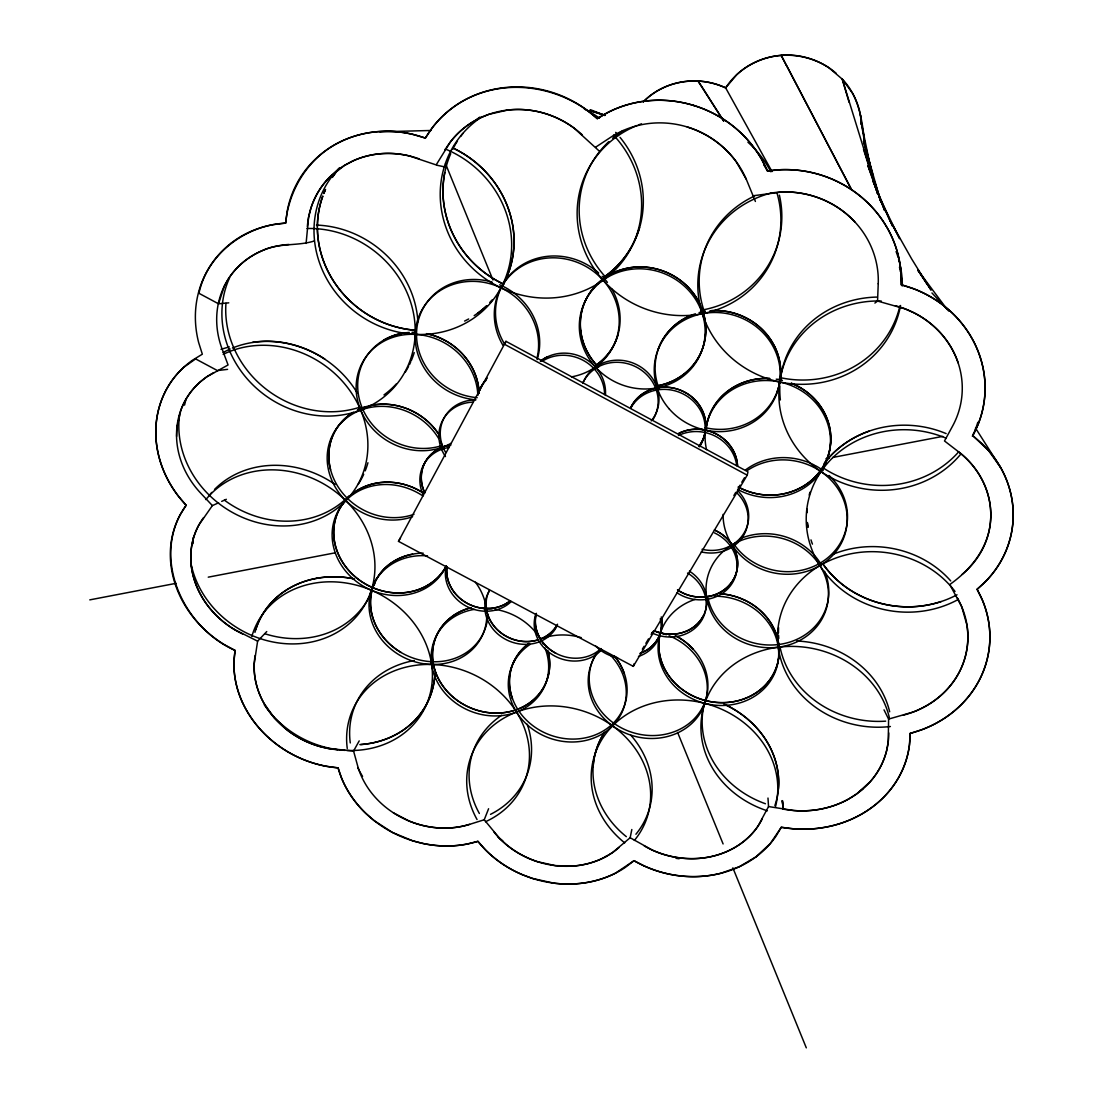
<?xml version="1.0" encoding="UTF-8"?>
<svg xmlns="http://www.w3.org/2000/svg" width="1103" height="1103" viewBox="0 0 1103 1103"><rect width="100%" height="100%" fill="white"/><g stroke="black" fill="none" stroke-linecap="round" stroke-linejoin="round"><path stroke-width="1.5" d="M176.604 436.402L176.963 427.468L180.768 410.537A87.702 77.927 33.5 0 1 199.671 382.396L206.468 376.992L228.073 364.955L222.13 349.086A88.502 80.064 36.2 0 1 223.978 286.794A87.358 79.002 36.3 0 1 233.34 272.138A89.908 81.319 36.2 0 1 261.535 250.988C278.066 242.536 297.203 246.41 314.327 240.978M874.886 303.077L877.561 301.064L878.236 283.761M884.013 709.863L888.591 719.087L888.232 741.809L886.647 750.495A92.721 81.856 11.2 0 1 870.267 781.613L856.728 793.884L848.745 798.958A90.97 80.298 11.2 0 1 793.857 810.526L768.543 806.555L758.064 826.037A83.497 72.867 14.8 0 1 677.793 857.582A83.276 72.674 14.8 0 1 652.342 850.11L630.144 837.742L612.661 852.467L605.671 856.755A82.008 71.088 18.6 0 1 573.298 866.048L555.264 865.621L537.561 861.705A83.966 72.798 18.6 0 1 506.249 844.526L499.756 838.556L484.231 819.763L488.601 808.733M306.096 243.432L308.592 217.25L310.908 208.246A91.259 84.283 37.3 0 1 329.866 176.949L344.55 165.367L353.001 160.886A89.853 82.973 37.4 0 1 409.53 155.978L436.154 164.912L450.438 141.873A90.336 85.152 34.9 0 1 480.136 117.924L488.96 114.312L507.642 110.066A90.639 85.441 34.8 0 1 573.877 127.934L598.998 150.849M266.747 631.564L257.619 641.16L254.228 663.579L254.297 671.658A82.684 71.819 26.4 0 0 263.962 703.328L274.275 717.874L287.469 730.241A84.573 73.501 26.4 0 0 319.76 746.483L328.57 748.551L353.567 751.019L359.206 740.885M228.762 302.842L218.546 303.808L224.323 286.132L228.156 279.28A88.598 80.147 36.2 0 1 288.972 244.466M630.144 837.742L631.826 829.525M747.214 475.159L747.972 471.85L505.974 341.337L504.319 344.177L747.214 475.159L633.301 666.364L398.486 541.352L505.974 341.337M633.301 666.364L634.06 663.785M398.486 541.352L400.472 537.919M642.36 649.198L644.111 646.248M645.875 643.297L648.523 638.858M651.156 634.432L652.921 631.467M733.895 495.495L735.646 492.545M738.293 488.105L740.058 485.155M741.809 482.204L744.456 477.764M218.587 502.803L212.383 505.601L198.912 524.918A84.724 74.259 30.1 0 0 234.084 629.303M643.325 101.766A73.129 70.592 25.5 0 1 725.664 87.895C742.278 61.823 776.209 49.511 805.866 57.466A72.881 70.978 14.5 0 1 828.918 67.752L842.265 79.154L877.726 193.976L875.396 186.724M772.017 171.572L725.664 87.895L736.707 74.701A72.881 70.978 14.7 0 1 757.458 61.161C783.268 49.938 814.938 54.874 836.184 73.294M643.394 101.834C664.199 80.229 698.847 75.156 725.664 87.895M755.886 856.893L770.294 843.547L781.282 827.278A112.754 99.518 11.2 0 0 910.127 733.426L922.232 729.566A114.147 102.372 8.1 0 0 961.775 704.155A115.884 103.944 8.2 0 0 989.543 645.255A114.16 102.4 8.1 0 0 982.497 600.349L977.079 589.264A110.976 101.504 6.2 0 0 1000.462 467.314L975.521 428.088M966.876 624.836L961.747 606.815L949.78 584.535C968.406 571.326 984.207 553.154 989.184 530.322A88.102 80.588 6.1 0 0 990.77 512.964A88.75 81.181 6.2 0 0 958.369 451.623M985.724 581.364L977.079 589.264L980.581 596.047A115.195 103.324 8.1 0 1 910.127 733.412L909.465 744.856A111.734 98.622 11.2 0 1 893.816 785.157A113.43 100.139 11.2 0 1 840.969 823.265A111.72 98.594 11.2 0 1 793.843 828.849L781.282 827.278L776.043 836.115A103.641 90.432 14.8 0 1 746.538 863.029A105.088 91.714 14.8 0 1 686.59 876.458A103.627 90.418 14.8 0 1 644.166 865.938M595.648 147.182L610.442 137.448A91.232 87.123 25.3 0 1 746.29 179.279L755.403 201.463M755.817 856.934L739.244 866.751L721.004 873.231A104.523 91.204 14.8 0 1 634.004 860.698L615.612 873.066A103.475 89.701 18.6 0 1 477.902 841.327A103.379 89.495 22.5 0 1 392.378 832.42L374.124 820.604L365.948 813.518A102.372 88.598 22.5 0 1 341.599 778.208L338.069 767.853A104.289 90.611 26.4 0 1 235.118 650.439C182.188 627.111 149.925 555.567 186.145 505.271L178.162 495.881A107.294 95.327 33.6 0 1 158.432 454.753A108.949 96.816 33.5 0 1 164.733 392.751M221.689 501.396L226.336 499.301M888.591 719.087L913.16 712.042M393.399 812.814L409.006 820.99A82.89 71.75 22.5 0 0 469.588 824.368L484.231 819.763M221.014 349.32L229.3 346.88M89.798 599.867L176.094 583.322M208.246 577.159L335.174 552.824M825.926 458.765L829.318 458.117M832.696 457.469L942.693 436.388M753.404 195.741L781.544 192.046L791.706 192.184A91.949 87.413 12.6 0 1 830.545 203.269A90.349 85.91 12.6 0 1 854.797 221.855M227.59 369.353L217.429 370.58L195.617 358.916L183.76 367.299A108.356 96.278 33.5 0 0 182.808 501.575L186.145 505.271L180.327 514.439A105.019 92.045 30.2 0 0 170.317 554.451A106.729 93.562 30.1 0 0 190.654 613.888A105.006 92.032 30.1 0 0 224.433 644.676L235.118 650.439L234.015 661.055A103.268 89.715 26.4 0 0 242.164 701.798M379.832 131.822L430.983 130.485M877.561 301.064L904.805 308.757L913.987 312.825A91.246 85.221 6.7 0 1 944.333 337.477A89.315 83.428 6.6 0 1 958.135 362.859M693.47 105.378L693.828 105.488A114.698 109.528 25.3 0 1 727.373 121.854A112.989 107.929 25.3 0 1 761.553 159.177L767.44 170.979A113.747 108.163 12.6 0 1 901.137 284.781L913.822 288.821A111.693 104.358 6.6 0 1 955.363 316.092A113.375 105.916 6.7 0 1 975.452 345.184A113.375 105.916 6.7 0 1 984.662 378.453A111.679 104.33 6.6 0 1 978.044 424.517L972.763 435.657L982.028 443.64A110.052 100.663 6.1 0 1 1007.08 481.294A111.582 102.055 6.2 0 1 1008.514 544.11A110.038 100.649 6.1 0 1 985.724 581.364M603.534 114.74L589.416 110.41L604.968 115.498M590.546 109.748L604.927 115.388M234.043 629.344L257.619 641.16M644.152 865.938L634.004 860.698L625.47 867.289A102.455 88.805 18.6 0 1 586.107 882.662A104.054 90.212 18.6 0 1 553.885 883.158L532.57 878.471L522.257 874.665A102.455 88.805 18.6 0 1 485.485 849.875L477.902 841.327L467.01 844.071A102.358 88.598 22.5 0 1 423.166 843.533L412.563 840.762L392.378 832.42A103.379 89.467 22.5 0 1 338.083 767.853L326.419 766.309A103.268 89.701 26.4 0 1 284.436 749.764A104.882 91.135 26.4 0 1 242.246 701.908M218.546 303.808L198.954 293.301C207.364 253.511 245.831 225.177 285.636 223.123C288.559 192.294 305.228 163.134 331.7 146.547A113.361 104.688 37.3 0 1 363.811 133.684A111.665 103.144 37.4 0 1 412.715 134.345L425.372 138.096A113.857 107.336 34.8 0 1 466.321 99.173C508.704 77.32 562.475 86.847 597.274 118.641A114.078 108.935 25.3 0 1 767.454 171.006L780.759 169.697A112.671 107.156 12.6 0 1 830.849 178.603A114.367 108.742 12.7 0 1 885.916 225.66M212.383 505.601L200.774 493.234A86.448 76.796 33.5 0 1 213.83 372.593M931.966 292.957L948.773 311.101M946.622 308.743L917.765 269.973L930.904 289.799M1000.462 467.314L988.619 450.617L972.763 435.657A112.768 105.35 6.7 0 0 901.523 284.85L900.917 272.055A112.658 107.129 12.5 0 0 885.985 225.715M917.765 269.973L927.582 284.712L911.657 258.915L890.107 220.683L899.703 238.717L878.898 196.417L890.286 221.413M928.45 286.022L931.042 289.992M851.737 189.923L781.186 55.343L786.232 65.091M786.342 65.077L851.599 189.909M746.276 179.251L736.294 161.851A92.183 88.006 25.3 0 0 706.141 135.104A90.598 86.517 25.3 0 0 687.21 126.997M892.424 226.101L873.149 181.388L884.647 210.563L867.923 165.657L877.767 194.059M445.529 163.74L492.986 280.024M677.6 732.433L723.099 843.947M732.861 867.84L806.307 1047.85M874.927 185.235L863.525 149.429M880.359 200.001L874.734 182.147L880.235 200.084M880.98 202.387L863.539 141.115L872.859 175.432L866.241 149.319L871.356 171.282L860.988 121.192L864.449 141.363C862.174 119.414 858.492 95.658 842.306 79.195L852.591 93.314A72.881 70.978 14.4 0 1 860.712 116.615L861.553 124.625M849.103 102.317L842.196 79.071M353.567 751.019L357.524 765.427A82.697 71.585 22.5 0 0 469.588 824.341M860.437 115.167L861.457 124.708M782.33 800.613L783.144 809.106L784.247 809.299A91.48 80.726 11.2 0 0 888.715 732.902M767.978 798.048L768.543 806.555M478.785 393.357A39.294 36.082 26.6 0 1 479.254 391.662M479.571 390.669A39.294 36.082 26.6 0 1 487.319 378.095M540.36 361.274A39.501 36.496 24.7 0 1 583.818 358.006A39.501 36.496 24.7 0 1 605.395 395.467M540.76 360.943A39.474 36.468 24.7 0 1 546.854 357.124M595.068 367.34A39.529 36.633 21.9 0 1 646.909 371.835A39.529 36.633 21.9 0 1 651.211 420.919M582.825 383.375A39.529 36.633 21.9 0 1 594.476 367.782M450.658 445.074A38.715 34.993 26.7 0 0 426.93 459.262A38.715 34.993 26.7 0 0 422.284 485.858A38.715 34.993 26.7 0 0 424.614 492.489M424.848 492.972A38.743 35.02 26.7 0 1 450.658 445.074M445.736 452.561A39.032 35.558 27.2 0 1 443.434 448.19M443.144 447.501A39.032 35.558 27.2 0 1 474.938 399.92M477.213 397.659A62.788 57.935 30.3 0 1 416.975 327.412A62.788 57.935 30.3 0 1 492.035 282.078M499.659 284.795A62.788 57.935 30.3 0 1 508.759 289.496M509.71 290.103A62.788 57.935 30.3 0 1 537.12 359.55M479.088 392.503A62.071 56.543 30.7 0 0 429.618 334.361A62.085 56.543 30.7 0 0 426.709 333.671M441.269 445.791A62.113 56.584 30.7 0 1 359.854 401.147A62.113 56.584 30.7 0 1 409.296 332.444M426.489 333.644A62.113 56.584 30.7 0 1 479.102 393.026M383.803 340.082A62.085 56.543 30.7 0 1 406.125 332.706M411.998 332.293A62.085 56.543 30.7 0 1 414.949 332.306M439.132 434.844A61.272 55.136 29.6 0 0 374.331 404.829A61.272 55.136 29.6 0 0 368.774 405.932M413.997 514.288A61.313 55.178 29.6 0 1 337.449 485.816A61.313 55.178 29.6 0 1 352.298 412.922M357.262 410.123A61.313 55.178 29.6 0 1 359.909 408.91M362.653 407.807A61.313 55.178 29.6 0 1 438.429 433.782M330.555 469.644A61.272 55.136 29.6 0 1 353.36 412.246M358.254 409.64A61.272 55.136 29.6 0 1 366.058 406.662M422.835 492.724A60.486 53.895 27.5 0 0 334.112 525.704A60.486 53.895 27.5 0 0 376.509 589.099A60.486 53.895 27.5 0 0 446.398 565.88M446.343 565.936A60.527 53.923 27.5 0 1 366.334 584.535A60.527 53.923 27.5 0 1 340.579 507.132A60.527 53.923 27.5 0 1 421.732 491.979M453.278 615.626A59.534 52.53 22.2 0 1 471.105 607.656A59.576 52.558 22.2 0 0 435.368 671.672A59.576 52.558 22.2 0 0 507.683 712.055A59.576 52.558 22.2 0 0 547.75 650.412M548.067 651.597A59.534 52.53 22.2 0 1 518.355 708.981M515.763 709.932A59.534 52.53 22.2 0 1 433.245 663.179M432.872 660.6A59.534 52.53 22.2 0 1 453.361 615.708M401.051 652.48A59.865 52.985 25 0 1 370.815 596.723A59.865 52.985 25 0 1 412.522 554.23M487.664 618.052A59.907 53.027 25 0 1 427.233 661.331A59.907 53.027 25 0 1 370.525 604.265A59.907 53.027 25 0 1 423.152 553.141M527.785 644.111A59.534 52.572 19.4 0 0 515.528 658.243A59.534 52.572 19.4 0 0 512.399 698.613M615.129 656.905A59.534 52.572 19.4 0 1 624.257 673.533M614.454 655.982A59.534 52.572 19.4 0 1 612.923 723.527M612.068 724.34A59.534 52.572 19.4 0 1 518.493 710.484M517.472 708.898A59.534 52.572 19.4 0 1 529.026 643.311M675.257 635.604A59.879 53.109 16.7 0 1 704.817 702.335M595.951 653.914A59.879 53.109 16.7 0 0 624.56 729.441A59.879 53.109 16.7 0 0 704.293 703.617A95.189 84.076 11.2 0 0 765.441 803.742M677.683 636.858A59.879 53.109 16.7 0 1 693.263 649.253M659.87 634.942A60.5 54.088 14.3 0 0 662.489 664.185A60.5 54.088 14.3 0 0 716.109 702.39A60.5 54.088 14.3 0 0 773.203 674.416A60.5 54.088 14.3 0 0 744.677 600.142M722.038 593.938A60.5 54.088 14.3 0 1 744.622 600.184M720.714 593.772A60.555 54.13 14.3 0 1 778.939 655.706A60.555 54.13 14.3 0 1 710.442 701.618A60.555 54.13 14.3 0 1 659.994 634.487M824.589 571.299A61.285 55.371 12.5 0 1 785.364 643.297A61.285 55.371 12.5 0 1 708.112 598.708M740.568 538.498A61.285 55.371 12.5 0 1 821.432 564.97M829.07 475.476A62.071 56.804 11.9 0 1 819.915 563.233M819.157 563.661A62.071 56.804 11.9 0 1 734.102 544.455M745.587 469.892A62.071 56.804 11.9 0 1 814.676 465.273M815.365 465.631A62.071 56.804 11.9 0 1 823.21 470.595M791.292 383.251A62.719 58.114 13 0 1 822.245 467.989M820.66 470.333A62.719 58.114 13 0 1 739.961 487.857M706.306 427.909A62.719 58.114 13 0 1 769.853 378.522M776.236 379.17A62.719 58.114 13 0 1 782.427 380.397M791.375 383.251A62.761 58.156 13 0 1 821.115 469.63M820.246 470.857A62.761 58.156 13 0 1 738.169 486.974M706.085 428.819A62.761 58.156 13 0 1 769.398 378.453M778.07 379.432A62.761 58.156 13 0 1 781.034 380.039M779.849 381.831A63.119 59.038 16.7 0 1 704.982 427.619M659.304 389.29A63.119 59.038 16.7 0 1 695.4 313.803M700.984 312.246A63.119 59.038 16.7 0 1 705.396 311.391M709.96 310.839A63.119 59.038 16.7 0 1 780.097 380.328M658.312 348.865A63.119 59.038 16.7 0 1 690.12 315.665M699.081 312.59A63.119 59.038 16.7 0 1 705.189 311.308M711.352 310.632A63.119 59.038 16.7 0 1 774.554 346.411M779.986 381.128A63.119 59.038 16.7 0 1 777.008 392.075M774.637 346.425A63.119 59.038 16.7 0 1 780.372 378.288M657.609 385.774A63.271 59.341 22.4 0 0 705.603 324.447A63.271 59.341 22.4 0 0 703.3 313.004M598.626 367.189A63.271 59.341 22.4 0 1 580.743 330.376M701.577 307.737A63.312 59.383 22.4 0 1 656.685 385.94M598.06 366.692A63.312 59.383 22.4 0 1 602.376 279.514M603.548 278.645A63.312 59.383 22.4 0 1 605.933 276.991M607.16 276.205A63.312 59.383 22.4 0 1 700.97 306.289M580.633 330.376A63.271 59.341 22.4 0 1 626.628 268.36A63.271 59.341 22.4 0 1 700.157 304.676M701.343 307.406A63.271 59.341 22.4 0 1 702.39 310.191M617.901 335.036A63.147 58.9 27.5 0 1 596.116 365.121M611.875 289.11A63.188 58.942 27.5 0 1 595.386 365.603M504.14 343.295A63.188 58.942 27.5 0 1 517.941 267.739A63.188 58.942 27.5 0 1 598.681 272.965M602.155 276.288A63.188 58.942 27.5 0 1 607.422 282.409M620.024 137.351A101.89 96.292 33.9 0 1 603.644 277.363M503.961 284.326A101.89 96.292 33.9 0 1 450.741 153.662M452.713 149.443A101.89 96.292 33.9 0 1 455.208 144.783M455.76 143.845A101.89 96.292 33.9 0 1 457.428 141.129M460.64 136.441A101.89 96.292 33.9 0 1 462.929 133.435M475.352 120.627A101.89 96.292 33.9 0 1 479.736 117.139M584.383 109.073A101.89 96.292 33.9 0 1 599.412 118.062M615.681 132.374A101.89 96.292 33.9 0 1 618.411 135.435M639.561 227.508A101.848 96.251 33.9 0 1 604.485 276.715M503.34 284.009A101.848 96.251 33.9 0 1 444.785 172.633M491.979 300.333A100.952 93.521 36.9 0 1 489.966 302.525A100.952 93.521 36.9 0 0 492.228 300.03M486.809 305.683A100.952 93.521 36.9 0 1 477.585 313.307M468.651 318.96A100.952 93.521 36.9 0 1 464.584 321.07M413.101 330.031A100.952 93.521 36.9 0 1 317.388 228.045M317.388 226.446A100.952 93.521 36.9 0 1 322.793 196.182M323.882 193.356A100.952 93.521 36.9 0 1 325.054 190.571M332.32 177.418A100.952 93.521 36.9 0 1 335.836 172.537M336.76 171.365A100.952 93.521 36.9 0 1 339.683 167.918M455.332 149.208A100.952 93.521 36.9 0 1 500.859 288.393M486.285 306.151A100.952 93.521 36.9 0 1 474.166 315.637M414.066 330.128A100.952 93.521 36.9 0 1 322.738 196.306M323.799 193.535A100.952 93.521 36.9 0 1 325.55 189.454M332.844 176.604A100.952 93.521 36.9 0 1 335.464 173.006M337.297 170.689A100.952 93.521 36.9 0 1 339.214 168.428M453.995 148.56A100.952 93.521 36.9 0 1 502.182 286.132M396.294 383.927A99.242 90.088 36.1 0 1 383.968 394.929M360.295 407.048A99.242 90.088 36.1 0 1 225.95 303.297M316.396 225.081A99.242 90.088 36.1 0 1 417.913 321.938M414.218 352.615A99.242 90.088 36.1 0 1 411.212 360.791M410.633 362.115A99.242 90.088 36.1 0 1 409.406 364.735M408.537 366.444A99.242 90.088 36.1 0 1 405.159 372.331M348.906 495.992A97.078 86.558 33.5 0 1 224.392 500.155M184.587 405.118A97.078 86.558 33.5 0 1 186.159 398.79M223.164 352.533A97.078 86.558 33.5 0 1 230.182 349.017M232.43 348.052A97.078 86.558 33.5 0 1 357.138 392.792M367.933 462.736A97.078 86.558 33.5 0 1 365.203 470.843M363.714 474.318A97.078 86.558 33.5 0 1 358.172 484.382M252.559 342.33A97.092 86.558 33.5 0 1 324.861 359.109M371.228 592.959A95.106 83.621 30.1 0 1 265.216 633.867M193.163 543.6A95.106 83.621 30.1 0 1 193.301 537.519M209.639 494.93A95.106 83.621 30.1 0 1 211.762 492.421M214.533 489.442A95.106 83.621 30.1 0 1 335.091 484.479M375.861 579.227A95.106 83.621 30.1 0 1 374.22 585.169M434.982 672.982A93.465 81.443 26.4 0 1 423.704 709.119A93.465 81.429 26.4 0 1 360.75 744.553M316.547 578.399A93.465 81.443 26.4 0 1 353.07 578.689M254.945 632.377A93.465 81.443 26.4 0 1 316.396 578.386M434.872 674.512A93.534 81.498 26.4 0 1 359.84 744.594M255.758 629.661A93.534 81.498 26.4 0 1 354.546 578.937M527.234 724.244A92.666 80.409 22.6 0 1 490.518 814.345M362.57 776.388A92.666 80.409 22.6 0 1 357.73 767.619M350.271 742.939A92.666 80.409 22.6 0 1 414.328 660.532M630.888 735.246A92.707 80.519 18.7 0 1 635.907 834.24M607.477 855.749A92.707 80.519 18.7 0 1 604.527 857.031M502.803 840.941A92.707 80.519 18.7 0 1 497.646 836.501M479.35 813.462A92.707 80.519 18.7 0 1 501.589 715.282M593.124 766.888A93.576 81.76 14.8 0 1 604.472 732.364M723.761 703.962A93.576 81.76 14.8 0 1 778.36 789.224M726.16 705.134A93.576 81.76 14.8 0 1 774.913 805.466M679.117 858.741A93.576 81.76 14.8 0 1 675.987 858.299M626.339 836.667A93.576 81.76 14.8 0 1 603.81 733.426M862.946 788.866A95.189 84.076 11.2 0 1 859.058 791.871M796.724 641.008A95.189 84.076 11.2 0 1 889.666 711.793M885.668 721.155A97.202 87.192 8.1 0 1 779.986 646.799M778.787 638.403A97.202 87.192 8.1 0 1 778.566 635.314M778.484 632.929A97.202 87.192 8.1 0 1 778.566 627.607M832.434 554.533A97.202 87.192 8.1 0 1 950.731 580.936M941.162 601.576A99.173 90.653 6 0 1 822.783 563.771M957.032 594.793A99.242 90.722 6 0 1 822.99 564.06M812.442 544.124A99.242 90.722 6 0 1 810.981 539.891M807.934 526.889A99.242 90.722 6 0 1 807.382 522.477M807.01 512.137A99.242 90.722 6 0 1 807.134 509.186M824.079 463.618A99.242 90.722 6 0 1 946.14 433.603M807.975 527.344A99.173 90.667 6 0 1 807.41 523.001M806.955 512.785A99.173 90.667 6 0 1 807.065 509.848M809.188 495.109A99.173 90.667 6 0 1 809.947 492.186M825.347 461.923A99.173 90.667 6 0 1 869.233 431.094M957.942 452.671A100.856 94.127 6.2 0 1 823.458 468.099M780.359 399.948A100.856 94.127 6.2 0 1 779.862 385.94M780.248 380.797A100.856 94.127 6.2 0 1 876.761 297.079M899.91 306A101.752 96.692 11.5 0 1 779.642 377.502M703.879 310.398A101.752 96.692 11.5 0 1 754.466 196.031M896.091 251.567A101.752 96.692 11.5 0 1 898.132 257.454M898.545 258.874A101.752 96.692 11.5 0 1 902.309 285.856M779.394 195.121A102.055 97.547 23.7 0 1 703.094 309.86M605.409 276.908A102.055 97.547 23.7 0 1 608.828 141.611M612.648 138.22A102.055 97.547 23.7 0 1 623.14 130.54M747.917 142.218A102.055 97.547 23.7 0 1 770.832 171.778M693.828 105.488A114.698 109.528 25.3 0 0 657.043 100.235A113.002 107.915 25.4 0 0 608.525 112.106L597.274 118.641L586.893 110.066A112.782 106.329 34.9 0 0 540.484 89.315A114.478 107.915 34.8 0 0 503.933 87.675A114.478 107.915 34.8 0 0 469.52 97.533A112.782 106.315 34.9 0 0 432.348 127.672L425.372 138.096A112.74 104.123 37.4 0 0 331.7 146.547A113.361 104.688 37.3 0 0 306.358 168.993A111.651 103.117 37.4 0 0 287.235 210.921L285.636 223.123L273.268 224.612A109.707 99.242 36.3 0 0 231.423 242.881M231.368 242.963A111.362 100.745 36.2 0 0 197.437 297.01A109.68 99.201 36.3 0 0 198.623 342.44L202.332 354.187L192.501 360.212A107.308 95.354 33.6 0 0 164.747 392.654M619.073 847.462A82.766 71.75 18.6 0 1 493.951 831.993M337.518 749.723A83.428 72.481 26.4 0 1 255.124 655.568M242.563 633.963A84.834 74.356 30.1 0 1 203.545 517.652M307.351 226.57A90.184 83.29 37.3 0 1 344.37 165.478L351.664 161.521A90.184 83.29 37.3 0 1 419.085 158.832M445.047 166.967A3361.324 319.649 25.4 0 1 436.65 165.174M444.854 150.16A91.08 85.869 34.8 0 1 582.136 134.745M771.411 193.011A90.997 86.517 12.6 0 1 878.236 283.774M895.167 305.669A90.212 84.269 6.7 0 1 952.565 426.13L944.499 440.966L958.355 451.637A88.778 81.195 6.2 0 1 962.092 574.401M957.459 598.088A93.452 83.814 8.1 0 1 903.426 715.144M966.876 624.836A95.092 85.303 8.2 0 1 964.105 660.6A92.032 82.532 8.1 0 1 951.393 684.398A93.107 83.497 8.1 0 1 913.146 712.028M762.214 819.005A83.607 72.963 14.8 0 1 714.73 855.749L711.642 856.507A83.607 72.963 14.8 0 1 644.249 845.918M630.792 407.476A39.46 36.523 18.8 0 1 649.157 390.255M705.12 432.707A39.46 36.523 18.8 0 1 699.55 445.474M649.184 390.338A39.46 36.523 18.8 0 1 689.568 395.232A39.46 36.523 18.8 0 1 705.424 430.97M705.313 431.659A39.487 36.551 18.8 0 1 698.806 446.467M630.916 407.228A39.487 36.551 18.8 0 1 677.311 389.056A39.487 36.551 18.8 0 1 705.506 430.418M737.438 490.408A39.032 35.668 15.5 0 1 744.029 533.052A39.032 35.668 15.5 0 1 702.046 549.294M714.33 529.991A38.715 35.089 15.6 0 1 736.804 570.968A38.715 35.089 15.6 0 1 698.406 597.04A38.715 35.089 15.6 0 1 677.449 589.926M715.116 530.322A38.743 35.117 15.6 0 1 732.819 580.495A38.743 35.117 15.6 0 1 677.835 590.16M706.706 598.033A38.412 34.565 16.6 0 1 653.996 630.654M689.389 571.12A38.412 34.565 16.6 0 1 706.485 596.296M703.259 615.957A38.412 34.565 16.6 0 1 654.437 630.888M661.262 616.908A38.178 34.165 18.1 0 1 649.06 648.55A38.178 34.165 18.1 0 1 639.974 653.403M659.704 634.901A38.205 34.179 18.1 0 1 640.457 653.21M661.648 619.307A38.205 34.179 18.1 0 1 660.752 631.798M600.956 648.55A38.04 33.931 20 0 1 541.394 640.36M540.387 638.816A38.04 33.931 20 0 1 536.375 613.351M555.843 653.279A38.04 33.931 20 0 1 541.973 641.284M540.98 639.837A38.04 33.931 20 0 1 536.127 614.081M509.765 601.121A38.191 34.138 23.9 0 1 448.135 580.495A38.164 34.11 23.9 0 1 446.936 566.694M510.303 600.708A38.164 34.11 23.9 0 1 448.176 580.523M448.135 580.495A38.191 34.138 23.9 0 1 446.853 567.48M557.539 624.215A38.04 33.917 21.9 0 1 540.966 638.844M537.602 640.03A38.04 33.917 21.9 0 1 486.285 601.176M556.298 626.297A38.067 33.931 21.9 0 1 541.601 638.568M538.388 639.768A38.067 33.931 21.9 0 1 496.75 629.151A38.067 33.931 21.9 0 1 489.456 590.243M678.538 433.493A39.294 36.178 16.6 0 1 737.507 466.252M679.214 433.176A39.322 36.192 16.6 0 1 737.549 466.279M601.686 649.639A38.164 34.028 20 0 1 554.795 656.064A38.164 34.028 20 0 1 535.672 614.495M687.541 573.064A38.55 34.662 16.6 0 1 701.811 620.107A38.55 34.662 16.6 0 1 651.956 632.915M714.482 532.887A38.853 35.199 15.6 0 1 732.227 583.17A38.853 35.199 15.6 0 1 677.104 592.862M736.184 492.241A39.17 35.765 15.6 0 1 743.656 535.286A39.17 35.765 15.6 0 1 701.329 551.914M678.455 435.506A39.432 36.275 16.6 0 1 736.694 465.411M630.626 408.386A39.598 36.633 18.8 0 1 684.673 394.764A39.598 36.633 18.8 0 1 699.55 446.812M582.77 383.086A39.667 36.744 21.9 0 1 636.21 366.996A39.667 36.744 21.9 0 1 653.169 419.264M542.345 361.177A39.611 36.578 24.7 0 1 582.935 360.212A39.611 36.578 24.7 0 1 604.568 394.157M477.599 395.191A39.432 36.192 26.5 0 1 486.078 380.259M445.46 456.559A39.17 35.668 27.2 0 1 472.911 402.126M423.442 495.412A38.853 35.103 26.7 0 1 449.307 447.418M511.268 601.507A38.302 34.207 23.9 0 1 466.321 606.209A38.302 34.207 23.9 0 1 446.067 566.68M556.932 626.09A38.164 34.014 21.9 0 1 505.905 639.533A38.164 34.014 21.9 0 1 489.442 590.794M544.951 647.888A59.727 52.668 22.2 0 1 508.897 714.399A59.727 52.668 22.2 0 1 433.769 673.519A59.727 52.668 22.2 0 1 474.193 609.38M483.017 608.511A59.727 52.668 22.2 0 1 492.159 608.925M495.219 609.339A59.727 52.668 22.2 0 1 535.3 631.881M536.141 632.901A59.727 52.668 22.2 0 1 543.296 644.124M486.795 615.391A60.058 53.123 25 0 1 427.881 664.254A60.058 53.123 25 0 1 369.022 605.147A60.058 53.123 25 0 1 427.481 555.843M475.476 582.246A60.058 53.123 25 0 1 486.74 612.785M445.653 567.273A60.679 54.033 27.5 0 1 364.831 587.058A60.679 54.033 27.5 0 1 339.738 508.331A60.679 54.033 27.5 0 1 422.945 495.978M412.619 516.687A61.478 55.288 29.6 0 1 333.713 484.314A61.478 55.288 29.6 0 1 358.158 411.157A61.478 55.288 29.6 0 1 438.718 438.58M440.221 441.228A61.478 55.288 29.6 0 1 442.841 446.743M450.975 443.323A62.278 56.708 30.7 0 1 361.095 411.061A62.278 56.708 30.7 0 1 403.629 334.857A62.278 56.708 30.7 0 1 477.847 395.164M475.972 399.81A62.954 58.059 30.2 0 1 415.321 331.713A62.954 58.059 30.2 0 1 485.968 282.754A62.954 58.059 30.2 0 1 537.175 357.386M502.94 345.294A63.354 59.079 27.5 0 1 530.46 262.031A63.354 59.079 27.5 0 1 615.722 301.298A63.354 59.079 27.5 0 1 571.506 376.868M706.54 449.624A62.926 58.28 13.1 0 1 769.287 380.618A62.926 58.28 13.1 0 1 828.325 456.173A62.926 58.28 13.1 0 1 737.604 489.374M747.42 470.443A62.278 56.97 11.9 0 1 841.506 495.013A62.278 56.97 11.9 0 1 798.103 573.408A62.278 56.97 11.9 0 1 723.099 514.384M725.815 549.225A61.478 55.536 12.5 0 1 826.878 581.736A61.478 55.536 12.5 0 1 749.792 644.703A61.478 55.536 12.5 0 1 724.809 550.052M714.137 596.227A60.706 54.24 14.3 0 1 775.161 672.072A60.706 54.24 14.3 0 1 676.856 688.41A60.706 54.24 14.3 0 1 695.083 599.398M704.21 597.137A60.706 54.24 14.3 0 1 711.242 596.323M669.094 635.769A60.072 53.247 16.7 0 1 701.205 711.49A60.072 53.247 16.7 0 1 616.88 728.738A60.072 53.247 16.7 0 1 599.742 649.957M656.726 632.06A60.072 53.247 16.7 0 1 666.35 634.721M609.683 654.396A59.727 52.71 19.4 0 1 607.036 730.724A59.727 52.71 19.4 0 1 522.546 720.094A59.727 52.71 19.4 0 1 530.116 644.386M540.208 639.133A59.727 52.71 19.4 0 1 581.24 637.631M347.252 748.468A93.148 80.726 22.5 0 1 414.494 665.467A93.148 80.726 22.5 0 1 522.133 722.52A93.148 80.726 22.5 0 1 485.485 821.735M251.856 636.376A93.989 81.815 26.4 0 1 353.925 584.535A93.989 81.815 26.4 0 1 432.348 678.717A93.989 81.815 26.4 0 1 346.852 750.44M345.156 750.371A93.989 81.815 26.4 0 1 264.293 704.789M205.861 499.604A95.589 83.966 30.1 0 1 352.684 508.111A95.589 83.966 30.1 0 1 322.476 639.023A95.589 83.966 30.1 0 1 191.04 563.812M223.178 354.38A97.657 86.972 33.4 0 1 362.735 415.431A97.657 86.972 33.4 0 1 283.14 525.966A97.657 86.972 33.4 0 1 179.541 414.976M307.02 228.514A99.766 90.487 36 0 1 415.073 335.974A99.766 90.487 36 0 1 296.817 411.322A99.766 90.487 36 0 1 229.534 277.887M445.378 149.029A101.49 93.962 36.9 0 1 501.134 287.483A101.49 93.962 36.9 0 1 357.331 313.569A101.49 93.962 36.9 0 1 338.952 168.332M613.516 135.117A102.441 96.733 33.8 0 1 607.174 277.087A102.441 96.733 33.8 0 1 461.992 256.585A102.441 96.733 33.8 0 1 482.204 116.573M777.008 193.025A102.607 98.015 23.7 0 1 711.587 311.432A102.607 98.015 23.7 0 1 584.163 249.774A102.607 98.015 23.7 0 1 637.3 125.411M638.678 124.86A102.607 98.015 23.7 0 1 641.491 123.839M763.703 164.719A102.607 98.015 23.7 0 1 766.93 169.807M900.544 305.49A102.303 97.161 11.5 0 1 797.869 384.244A102.303 97.161 11.5 0 1 698.695 297.727A102.303 97.161 11.5 0 1 771.48 192.915M899.469 267.188A102.303 97.161 11.5 0 1 900.434 271.752M900.71 273.282A102.303 97.161 11.5 0 1 901.964 285.58M977.796 422.325A101.393 94.568 6.3 0 1 974.79 430.777M974.211 432.155A101.393 94.568 6.3 0 1 972.336 436.236M960.934 453.912A101.393 94.568 6.3 0 1 789.21 436.016A101.393 94.568 6.3 0 1 881.2 300.995M958.438 599.37A99.766 91.122 6.1 0 1 806.458 525.607A99.766 91.122 6.1 0 1 946.084 438.181M890.397 726.519A97.698 87.564 8.2 0 1 782.165 663.496A97.698 87.564 8.2 0 1 831.896 559.593A97.698 87.564 8.2 0 1 955.046 591.47M767.357 810.829A95.671 84.421 11.3 0 1 701.784 715.819A95.671 84.421 11.3 0 1 792.616 646.399A95.671 84.421 11.3 0 1 889.349 717.584M624.712 842.871A94.058 82.091 14.9 0 1 604.416 735.632A94.058 82.091 14.9 0 1 719.377 708.264A94.058 82.091 14.9 0 1 775.409 806.996M477.047 819.529A93.162 80.822 18.7 0 1 503.657 718.246A93.162 80.822 18.7 0 1 622.519 734.06A93.162 80.822 18.7 0 1 634.363 840.445M660.283 618.755A38.302 34.262 18.1 0 1 638.472 656.464M617.528 657.719A38.302 34.262 18.1 0 1 595.813 646.124M702.059 87.027L698.02 81.043L723.761 121.178L702.059 87.027M783.144 809.106L782.399 800.681L783.144 809.106M591.236 361.839A63.478 59.507 22.4 0 0 699.647 355.938A63.478 59.507 22.4 0 0 635.824 268.884A63.478 59.507 22.4 0 0 591.236 361.839M669.149 408.841A63.326 59.217 16.7 0 0 776.526 394.24A63.326 59.217 16.7 0 0 706.017 313.087A63.326 59.217 16.7 0 0 669.149 408.841"/></g></svg>
